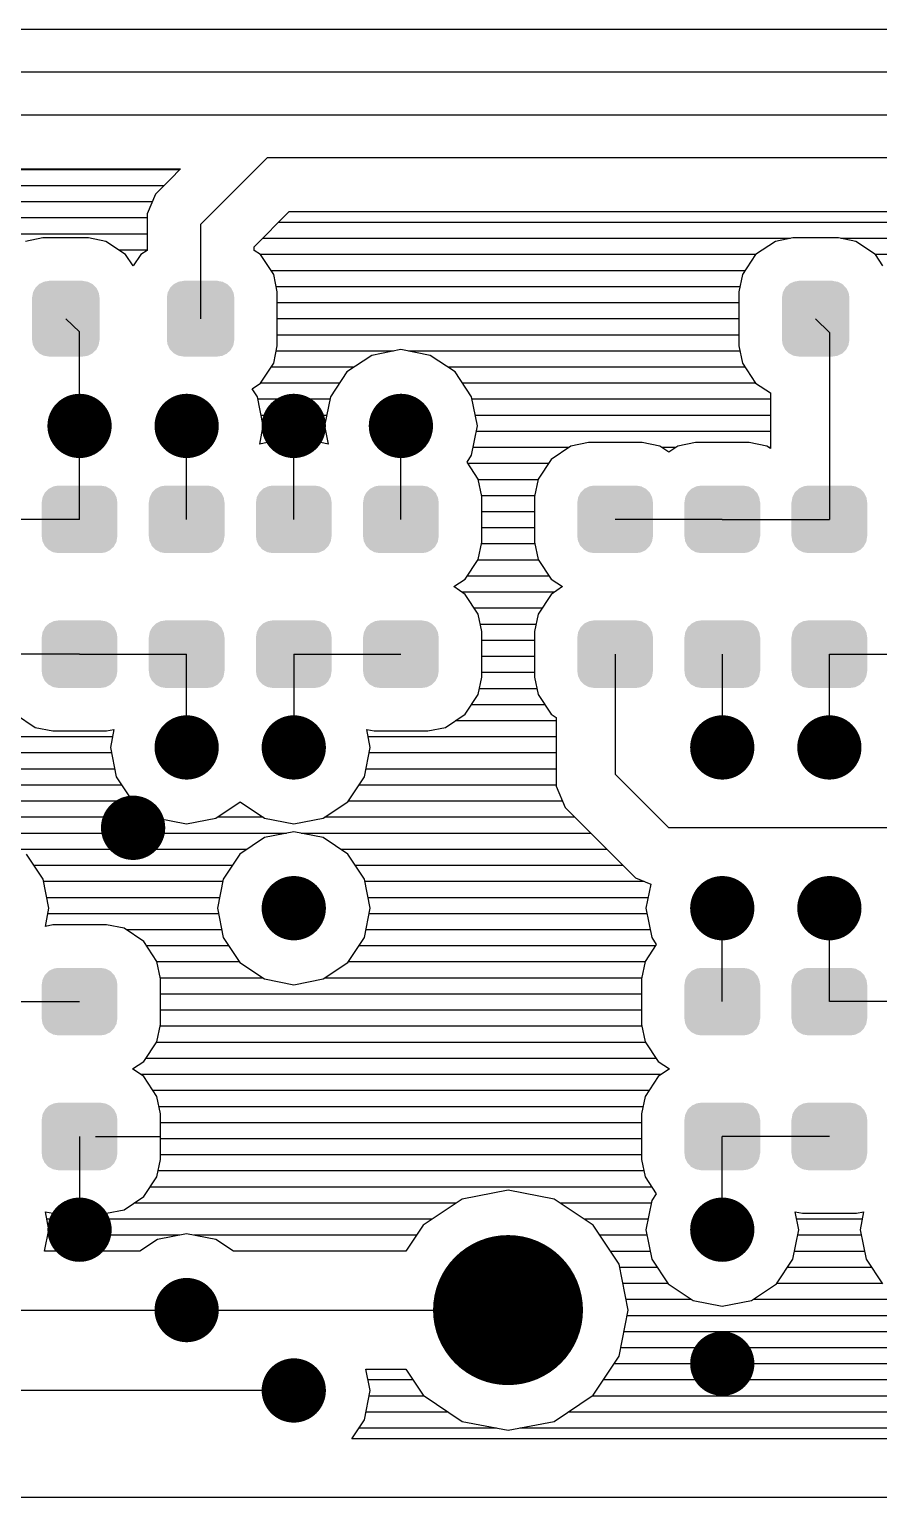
# Model space of a CAD drawing. Extents: x 295 to 953, y 10 to 290.
# Drawn here: x 656.21 to 679.37, y 187.54 to 227.56 of the extents above; entities that cross this region are included whole.
import ezdxf

# ---------------------------------------------------------------- set-up
doc = ezdxf.new("R2010")
doc.units = 0
doc.header["$LTSCALE"] = 5
doc.header["$MEASUREMENT"] = 0
doc.layers.get('0').update_dxf_attribs({"linetype": 'CONTINUOUS', "lineweight": 25})
doc.layers.add('DV-PEI-A6_BOT', color=7, linetype='CONTINUOUS')

msp = doc.modelspace()

# ---------------------------------------------------------------- linework, layer by layer
for points, const_width in [([(658.021, 216.747, -1), (657.145, 216.747, -1)], 0.876), ([(660.942, 216.747, -1), (660.066, 216.747, -1)], 0.876), ([(663.863, 216.747, -1), (662.987, 216.747, -1)], 0.876), ([(666.784, 216.747, -1), (665.908, 216.747, -1)], 0.876), ([(660.942, 207.984, -1), (660.066, 207.984, -1)], 0.876), ([(663.863, 207.984, -1), (662.987, 207.984, -1)], 0.876), ([(675.547, 207.984, -1), (674.671, 207.984, -1)], 0.876), ([(678.468, 207.984, -1), (677.592, 207.984, -1)], 0.876), ([(659.482, 205.794, -1), (658.605, 205.794, -1)], 0.876), ([(663.863, 203.603, -1), (662.987, 203.603, -1)], 0.876), ([(675.547, 203.603, -1), (674.671, 203.603, -1)], 0.876), ([(678.468, 203.603, -1), (677.592, 203.603, -1)], 0.876), ([(658.021, 194.84, -1), (657.145, 194.84, -1)], 0.876), ([(675.547, 194.84, -1), (674.671, 194.84, -1)], 0.876), ([(670.289, 192.649, -1), (668.245, 192.649, -1)], 2.045), ([(660.942, 192.649, -1), (660.066, 192.649, -1)], 0.876), ([(675.547, 191.189, -1), (674.671, 191.189, -1)], 0.876), ([(663.863, 190.458, -1), (662.987, 190.458, -1)], 0.876)]:
    msp.add_lwpolyline(points, format="xyb", close=True, dxfattribs=dict(const_width=const_width))
for points in [[(658.102, 220.388), (658.046, 220.504), (656.313, 220.388), (656.375, 220.504)], [(658.046, 220.504), (658.033, 220.517), (656.375, 220.504), (656.382, 220.517)], [(658.033, 220.517), (657.944, 220.608), (656.382, 220.517), (656.477, 220.608)], [(657.944, 220.608), (657.926, 220.618), (656.477, 220.608), (656.487, 220.618)], [(657.926, 220.618), (657.815, 220.675), (656.487, 220.618), (656.609, 220.675)], [(657.815, 220.675), (657.785, 220.68), (656.609, 220.675), (656.619, 220.68)], [(657.785, 220.68), (657.671, 220.699), (656.619, 220.68), (656.748, 220.699)], [(657.671, 220.699), (657.671, 220.703), (656.748, 220.699), (656.748, 220.703)], [(661.777, 220.388), (661.721, 220.504), (659.988, 220.388), (660.049, 220.504)], [(661.721, 220.504), (661.708, 220.517), (660.049, 220.504), (660.056, 220.517)], [(661.708, 220.517), (661.619, 220.608), (660.056, 220.517), (660.152, 220.608)], [(661.619, 220.608), (661.601, 220.618), (660.152, 220.608), (660.162, 220.618)], [(661.601, 220.618), (661.489, 220.675), (660.162, 220.618), (660.283, 220.675)], [(661.489, 220.675), (661.459, 220.68), (660.283, 220.675), (660.294, 220.68)], [(661.459, 220.68), (661.345, 220.699), (660.294, 220.68), (660.422, 220.699)], [(661.345, 220.699), (661.345, 220.703), (660.422, 220.699), (660.422, 220.703)], [(678.549, 220.388), (678.493, 220.504), (676.76, 220.388), (676.822, 220.504)], [(678.493, 220.504), (678.48, 220.517), (676.822, 220.504), (676.829, 220.517)], [(678.48, 220.517), (678.391, 220.608), (676.829, 220.517), (676.924, 220.608)], [(678.391, 220.608), (678.373, 220.618), (676.924, 220.608), (676.934, 220.618)], [(678.373, 220.618), (678.262, 220.675), (676.934, 220.618), (677.056, 220.675)], [(678.262, 220.675), (678.232, 220.68), (677.056, 220.675), (677.066, 220.68)], [(678.232, 220.68), (678.118, 220.699), (677.066, 220.68), (677.195, 220.699)], [(678.118, 220.699), (678.118, 220.703), (677.195, 220.699), (677.195, 220.703)], [(658.129, 220.244), (658.11, 220.372), (656.289, 220.244), (656.311, 220.372)], [(658.129, 220.241), (658.129, 220.244), (656.289, 220.241), (656.289, 220.244)], [(658.129, 219.096), (658.129, 220.241), (656.289, 219.096), (656.289, 220.241)], [(658.11, 220.372), (658.102, 220.388), (656.311, 220.372), (656.313, 220.388)], [(661.804, 220.244), (661.784, 220.372), (659.964, 220.244), (659.985, 220.372)], [(661.804, 220.241), (661.804, 220.244), (659.964, 220.241), (659.964, 220.244)], [(661.804, 219.096), (661.804, 220.241), (659.964, 219.096), (659.964, 220.241)], [(661.784, 220.372), (661.777, 220.388), (659.985, 220.372), (659.988, 220.388)], [(678.576, 220.244), (678.557, 220.372), (676.736, 220.244), (676.758, 220.372)], [(678.576, 220.241), (678.576, 220.244), (676.736, 220.241), (676.736, 220.244)], [(678.576, 219.096), (678.576, 220.241), (676.736, 219.096), (676.736, 220.241)], [(678.557, 220.372), (678.549, 220.388), (676.758, 220.372), (676.76, 220.388)], [(658.129, 219.093), (658.129, 219.096), (656.289, 219.093), (656.289, 219.096)], [(658.107, 218.965), (658.129, 219.093), (656.308, 218.965), (656.289, 219.093)], [(658.105, 218.949), (658.107, 218.965), (656.316, 218.949), (656.308, 218.965)], [(658.043, 218.833), (658.105, 218.949), (656.372, 218.833), (656.316, 218.949)], [(661.804, 219.093), (661.804, 219.096), (659.964, 219.093), (659.964, 219.096)], [(661.782, 218.965), (661.804, 219.093), (659.983, 218.965), (659.964, 219.093)], [(661.779, 218.949), (661.782, 218.965), (659.991, 218.949), (659.983, 218.965)], [(661.718, 218.833), (661.779, 218.949), (660.047, 218.833), (659.991, 218.949)], [(678.576, 219.093), (678.576, 219.096), (676.736, 219.093), (676.736, 219.096)], [(678.554, 218.965), (678.576, 219.093), (676.755, 218.965), (676.736, 219.093)], [(678.552, 218.949), (678.554, 218.965), (676.763, 218.949), (676.755, 218.965)], [(678.49, 218.833), (678.552, 218.949), (676.819, 218.833), (676.763, 218.949)], [(658.036, 218.82), (658.043, 218.833), (656.385, 218.82), (656.372, 218.833)], [(657.941, 218.729), (658.036, 218.82), (656.474, 218.729), (656.385, 218.82)], [(657.931, 218.719), (657.941, 218.729), (656.492, 218.719), (656.474, 218.729)], [(657.809, 218.662), (657.931, 218.719), (656.603, 218.662), (656.492, 218.719)], [(657.799, 218.657), (657.809, 218.662), (656.633, 218.657), (656.603, 218.662)], [(657.671, 218.638), (657.799, 218.657), (656.748, 218.638), (656.633, 218.657)], [(657.671, 218.634), (657.671, 218.638), (656.748, 218.634), (656.748, 218.638)], [(661.711, 218.82), (661.718, 218.833), (660.06, 218.82), (660.047, 218.833)], [(661.615, 218.729), (661.711, 218.82), (660.149, 218.729), (660.06, 218.82)], [(661.606, 218.719), (661.615, 218.729), (660.167, 218.719), (660.149, 218.729)], [(661.484, 218.662), (661.606, 218.719), (660.278, 218.662), (660.167, 218.719)], [(661.474, 218.657), (661.484, 218.662), (660.308, 218.657), (660.278, 218.662)], [(661.345, 218.638), (661.474, 218.657), (660.422, 218.638), (660.308, 218.657)], [(661.345, 218.634), (661.345, 218.638), (660.422, 218.634), (660.422, 218.638)], [(678.483, 218.82), (678.49, 218.833), (676.832, 218.82), (676.819, 218.833)], [(678.388, 218.729), (678.483, 218.82), (676.921, 218.729), (676.832, 218.82)], [(678.378, 218.719), (678.388, 218.729), (676.939, 218.719), (676.921, 218.729)], [(678.256, 218.662), (678.378, 218.719), (677.05, 218.662), (676.939, 218.719)], [(678.246, 218.657), (678.256, 218.662), (677.08, 218.657), (677.05, 218.662)], [(678.118, 218.638), (678.246, 218.657), (677.195, 218.638), (677.08, 218.657)], [(678.118, 218.634), (678.118, 218.638), (677.195, 218.634), (677.195, 218.638)], [(658.588, 214.806), (658.532, 214.923), (656.575, 214.806), (656.636, 214.923)], [(658.532, 214.923), (658.52, 214.935), (656.636, 214.923), (656.642, 214.935)], [(658.52, 214.935), (658.431, 215.028), (656.642, 214.935), (656.738, 215.028)], [(658.431, 215.028), (658.414, 215.037), (656.738, 215.028), (656.747, 215.037)], [(658.414, 215.037), (658.302, 215.096), (656.747, 215.037), (656.869, 215.096)], [(658.302, 215.096), (658.274, 215.101), (656.869, 215.096), (656.878, 215.101)], [(658.274, 215.101), (658.158, 215.121), (656.878, 215.101), (657.007, 215.121)], [(661.509, 214.806), (661.453, 214.923), (659.496, 214.806), (659.557, 214.923)], [(661.453, 214.923), (661.441, 214.935), (659.557, 214.923), (659.563, 214.935)], [(661.441, 214.935), (661.352, 215.028), (659.563, 214.935), (659.659, 215.028)], [(661.352, 215.028), (661.335, 215.037), (659.659, 215.028), (659.668, 215.037)], [(661.335, 215.037), (661.223, 215.096), (659.668, 215.037), (659.79, 215.096)], [(661.223, 215.096), (661.195, 215.101), (659.79, 215.096), (659.799, 215.101)], [(661.195, 215.101), (661.079, 215.121), (659.799, 215.101), (659.928, 215.121)], [(664.43, 214.806), (664.374, 214.923), (662.417, 214.806), (662.478, 214.923)], [(664.374, 214.923), (664.362, 214.935), (662.478, 214.923), (662.484, 214.935)], [(664.362, 214.935), (664.273, 215.028), (662.484, 214.935), (662.58, 215.028)], [(664.273, 215.028), (664.256, 215.037), (662.58, 215.028), (662.589, 215.037)], [(664.256, 215.037), (664.144, 215.096), (662.589, 215.037), (662.711, 215.096)], [(664.144, 215.096), (664.116, 215.101), (662.711, 215.096), (662.72, 215.101)], [(664.116, 215.101), (664, 215.121), (662.72, 215.101), (662.849, 215.121)], [(667.351, 214.806), (667.295, 214.923), (665.338, 214.806), (665.399, 214.923)], [(667.295, 214.923), (667.283, 214.935), (665.399, 214.923), (665.405, 214.935)], [(667.283, 214.935), (667.194, 215.028), (665.405, 214.935), (665.501, 215.028)], [(667.194, 215.028), (667.177, 215.037), (665.501, 215.028), (665.51, 215.037)], [(667.177, 215.037), (667.065, 215.096), (665.51, 215.037), (665.632, 215.096)], [(667.065, 215.096), (667.037, 215.101), (665.632, 215.096), (665.641, 215.101)], [(667.037, 215.101), (666.921, 215.121), (665.641, 215.101), (665.77, 215.121)], [(673.193, 214.806), (673.137, 214.923), (671.18, 214.806), (671.241, 214.923)], [(673.137, 214.923), (673.125, 214.935), (671.241, 214.923), (671.247, 214.935)], [(673.125, 214.935), (673.036, 215.028), (671.247, 214.935), (671.343, 215.028)], [(673.036, 215.028), (673.019, 215.037), (671.343, 215.028), (671.352, 215.037)], [(673.019, 215.037), (672.907, 215.096), (671.352, 215.037), (671.474, 215.096)], [(672.907, 215.096), (672.879, 215.101), (671.474, 215.096), (671.483, 215.101)], [(672.879, 215.101), (672.763, 215.121), (671.483, 215.101), (671.612, 215.121)], [(676.114, 214.806), (676.058, 214.923), (674.101, 214.806), (674.162, 214.923)], [(676.058, 214.923), (676.046, 214.935), (674.162, 214.923), (674.168, 214.935)], [(676.046, 214.935), (675.957, 215.028), (674.168, 214.935), (674.264, 215.028)], [(675.957, 215.028), (675.94, 215.037), (674.264, 215.028), (674.273, 215.037)], [(675.94, 215.037), (675.828, 215.096), (674.273, 215.037), (674.395, 215.096)], [(675.828, 215.096), (675.8, 215.101), (674.395, 215.096), (674.404, 215.101)], [(675.8, 215.101), (675.684, 215.121), (674.404, 215.101), (674.533, 215.121)], [(679.035, 214.806), (678.979, 214.923), (677.022, 214.806), (677.083, 214.923)], [(678.979, 214.923), (678.967, 214.935), (677.083, 214.923), (677.089, 214.935)], [(678.967, 214.935), (678.878, 215.028), (677.089, 214.935), (677.185, 215.028)], [(678.878, 215.028), (678.861, 215.037), (677.185, 215.028), (677.194, 215.037)], [(678.861, 215.037), (678.749, 215.096), (677.194, 215.037), (677.316, 215.096)], [(678.749, 215.096), (678.721, 215.101), (677.316, 215.096), (677.325, 215.101)], [(678.721, 215.101), (678.605, 215.121), (677.325, 215.101), (677.454, 215.121)], [(658.617, 213.739), (658.617, 214.662), (656.549, 213.739), (656.549, 214.662)], [(658.614, 214.662), (658.595, 214.791), (656.552, 214.662), (656.573, 214.791)], [(658.595, 214.791), (658.588, 214.806), (656.573, 214.791), (656.575, 214.806)], [(661.538, 213.739), (661.538, 214.662), (659.47, 213.739), (659.47, 214.662)], [(661.535, 214.662), (661.516, 214.791), (659.473, 214.662), (659.494, 214.791)], [(661.516, 214.791), (661.509, 214.806), (659.494, 214.791), (659.496, 214.806)], [(664.459, 213.739), (664.459, 214.662), (662.391, 213.739), (662.391, 214.662)], [(664.456, 214.662), (664.437, 214.791), (662.394, 214.662), (662.415, 214.791)], [(664.437, 214.791), (664.43, 214.806), (662.415, 214.791), (662.417, 214.806)], [(667.38, 213.739), (667.38, 214.662), (665.312, 213.739), (665.312, 214.662)], [(667.377, 214.662), (667.358, 214.791), (665.315, 214.662), (665.336, 214.791)], [(667.358, 214.791), (667.351, 214.806), (665.336, 214.791), (665.338, 214.806)], [(673.222, 213.739), (673.222, 214.662), (671.154, 213.739), (671.154, 214.662)], [(673.219, 214.662), (673.2, 214.791), (671.157, 214.662), (671.178, 214.791)], [(673.2, 214.791), (673.193, 214.806), (671.178, 214.791), (671.18, 214.806)], [(676.143, 213.739), (676.143, 214.662), (674.075, 213.739), (674.075, 214.662)], [(676.14, 214.662), (676.121, 214.791), (674.078, 214.662), (674.099, 214.791)], [(676.121, 214.791), (676.114, 214.806), (674.099, 214.791), (674.101, 214.806)], [(679.064, 213.739), (679.064, 214.662), (676.996, 213.739), (676.996, 214.662)], [(679.061, 214.662), (679.042, 214.791), (676.999, 214.662), (677.02, 214.791)], [(679.042, 214.791), (679.035, 214.806), (677.02, 214.791), (677.022, 214.806)], [(658.593, 213.609), (658.614, 213.739), (656.57, 213.609), (656.552, 213.739)], [(661.514, 213.609), (661.535, 213.739), (659.491, 213.609), (659.473, 213.739)], [(664.435, 213.609), (664.456, 213.739), (662.412, 213.609), (662.394, 213.739)], [(667.356, 213.609), (667.377, 213.739), (665.333, 213.609), (665.315, 213.739)], [(673.198, 213.609), (673.219, 213.739), (671.175, 213.609), (671.157, 213.739)], [(676.119, 213.609), (676.14, 213.739), (674.096, 213.609), (674.078, 213.739)], [(679.04, 213.609), (679.061, 213.739), (677.017, 213.609), (676.999, 213.739)], [(658.591, 213.595), (658.593, 213.609), (656.577, 213.595), (656.57, 213.609)], [(658.53, 213.478), (658.591, 213.595), (656.633, 213.478), (656.577, 213.595)], [(658.524, 213.465), (658.53, 213.478), (656.645, 213.465), (656.633, 213.478)], [(658.428, 213.373), (658.524, 213.465), (656.735, 213.373), (656.645, 213.465)], [(658.419, 213.364), (658.428, 213.373), (656.752, 213.364), (656.735, 213.373)], [(658.297, 213.304), (658.419, 213.364), (656.864, 213.304), (656.752, 213.364)], [(658.288, 213.3), (658.297, 213.304), (656.891, 213.3), (656.864, 213.304)], [(658.158, 213.28), (658.288, 213.3), (657.007, 213.28), (656.891, 213.3)], [(661.512, 213.595), (661.514, 213.609), (659.498, 213.595), (659.491, 213.609)], [(661.451, 213.478), (661.512, 213.595), (659.554, 213.478), (659.498, 213.595)], [(661.445, 213.465), (661.451, 213.478), (659.566, 213.465), (659.554, 213.478)], [(661.349, 213.373), (661.445, 213.465), (659.656, 213.373), (659.566, 213.465)], [(661.34, 213.364), (661.349, 213.373), (659.673, 213.364), (659.656, 213.373)], [(661.218, 213.304), (661.34, 213.364), (659.785, 213.304), (659.673, 213.364)], [(661.209, 213.3), (661.218, 213.304), (659.812, 213.3), (659.785, 213.304)], [(661.079, 213.28), (661.209, 213.3), (659.928, 213.28), (659.812, 213.3)], [(664.433, 213.595), (664.435, 213.609), (662.419, 213.595), (662.412, 213.609)], [(664.372, 213.478), (664.433, 213.595), (662.475, 213.478), (662.419, 213.595)], [(664.366, 213.465), (664.372, 213.478), (662.487, 213.465), (662.475, 213.478)], [(664.27, 213.373), (664.366, 213.465), (662.577, 213.373), (662.487, 213.465)], [(664.261, 213.364), (664.27, 213.373), (662.594, 213.364), (662.577, 213.373)], [(664.139, 213.304), (664.261, 213.364), (662.706, 213.304), (662.594, 213.364)], [(664.13, 213.3), (664.139, 213.304), (662.733, 213.3), (662.706, 213.304)], [(664, 213.28), (664.13, 213.3), (662.849, 213.28), (662.733, 213.3)], [(667.354, 213.595), (667.356, 213.609), (665.34, 213.595), (665.333, 213.609)], [(667.293, 213.478), (667.354, 213.595), (665.396, 213.478), (665.34, 213.595)], [(667.287, 213.465), (667.293, 213.478), (665.408, 213.465), (665.396, 213.478)], [(667.191, 213.373), (667.287, 213.465), (665.498, 213.373), (665.408, 213.465)], [(667.182, 213.364), (667.191, 213.373), (665.515, 213.364), (665.498, 213.373)], [(667.06, 213.304), (667.182, 213.364), (665.627, 213.304), (665.515, 213.364)], [(667.051, 213.3), (667.06, 213.304), (665.654, 213.3), (665.627, 213.304)], [(666.921, 213.28), (667.051, 213.3), (665.77, 213.28), (665.654, 213.3)], [(673.196, 213.595), (673.198, 213.609), (671.182, 213.595), (671.175, 213.609)], [(673.135, 213.478), (673.196, 213.595), (671.238, 213.478), (671.182, 213.595)], [(673.129, 213.465), (673.135, 213.478), (671.25, 213.465), (671.238, 213.478)], [(673.033, 213.373), (673.129, 213.465), (671.34, 213.373), (671.25, 213.465)], [(673.024, 213.364), (673.033, 213.373), (671.357, 213.364), (671.34, 213.373)], [(672.902, 213.304), (673.024, 213.364), (671.469, 213.304), (671.357, 213.364)], [(672.893, 213.3), (672.902, 213.304), (671.496, 213.3), (671.469, 213.304)], [(672.763, 213.28), (672.893, 213.3), (671.612, 213.28), (671.496, 213.3)], [(676.117, 213.595), (676.119, 213.609), (674.103, 213.595), (674.096, 213.609)], [(676.056, 213.478), (676.117, 213.595), (674.159, 213.478), (674.103, 213.595)], [(676.05, 213.465), (676.056, 213.478), (674.171, 213.465), (674.159, 213.478)], [(675.954, 213.373), (676.05, 213.465), (674.261, 213.373), (674.171, 213.465)], [(675.945, 213.364), (675.954, 213.373), (674.278, 213.364), (674.261, 213.373)], [(675.823, 213.304), (675.945, 213.364), (674.39, 213.304), (674.278, 213.364)], [(675.814, 213.3), (675.823, 213.304), (674.417, 213.3), (674.39, 213.304)], [(675.684, 213.28), (675.814, 213.3), (674.533, 213.28), (674.417, 213.3)], [(679.038, 213.595), (679.04, 213.609), (677.024, 213.595), (677.017, 213.609)], [(678.977, 213.478), (679.038, 213.595), (677.08, 213.478), (677.024, 213.595)], [(678.971, 213.465), (678.977, 213.478), (677.092, 213.465), (677.08, 213.478)], [(678.875, 213.373), (678.971, 213.465), (677.182, 213.373), (677.092, 213.465)], [(678.866, 213.364), (678.875, 213.373), (677.199, 213.364), (677.182, 213.373)], [(678.744, 213.304), (678.866, 213.364), (677.311, 213.304), (677.199, 213.364)], [(678.735, 213.3), (678.744, 213.304), (677.338, 213.3), (677.311, 213.304)], [(678.605, 213.28), (678.735, 213.3), (677.454, 213.28), (677.338, 213.3)], [(658.52, 211.261), (658.431, 211.354), (656.642, 211.261), (656.738, 211.354)], [(658.431, 211.354), (658.414, 211.363), (656.738, 211.354), (656.747, 211.363)], [(658.414, 211.363), (658.302, 211.422), (656.747, 211.363), (656.869, 211.422)], [(658.302, 211.422), (658.274, 211.426), (656.869, 211.422), (656.878, 211.426)], [(658.274, 211.426), (658.158, 211.446), (656.878, 211.426), (657.007, 211.446)], [(661.441, 211.261), (661.352, 211.354), (659.563, 211.261), (659.659, 211.354)], [(661.352, 211.354), (661.335, 211.363), (659.659, 211.354), (659.668, 211.363)], [(661.335, 211.363), (661.223, 211.422), (659.668, 211.363), (659.79, 211.422)], [(661.223, 211.422), (661.195, 211.426), (659.79, 211.422), (659.799, 211.426)], [(661.195, 211.426), (661.079, 211.446), (659.799, 211.426), (659.928, 211.446)], [(664.362, 211.261), (664.273, 211.354), (662.484, 211.261), (662.58, 211.354)], [(664.273, 211.354), (664.256, 211.363), (662.58, 211.354), (662.589, 211.363)], [(664.256, 211.363), (664.144, 211.422), (662.589, 211.363), (662.711, 211.422)], [(664.144, 211.422), (664.116, 211.426), (662.711, 211.422), (662.72, 211.426)], [(664.116, 211.426), (664, 211.446), (662.72, 211.426), (662.849, 211.446)], [(667.283, 211.261), (667.194, 211.354), (665.405, 211.261), (665.501, 211.354)], [(667.194, 211.354), (667.177, 211.363), (665.501, 211.354), (665.51, 211.363)], [(667.177, 211.363), (667.065, 211.422), (665.51, 211.363), (665.632, 211.422)], [(667.065, 211.422), (667.037, 211.426), (665.632, 211.422), (665.641, 211.426)], [(667.037, 211.426), (666.921, 211.446), (665.641, 211.426), (665.77, 211.446)], [(673.125, 211.261), (673.036, 211.354), (671.247, 211.261), (671.343, 211.354)], [(673.036, 211.354), (673.019, 211.363), (671.343, 211.354), (671.352, 211.363)], [(673.019, 211.363), (672.907, 211.422), (671.352, 211.363), (671.474, 211.422)], [(672.907, 211.422), (672.879, 211.426), (671.474, 211.422), (671.483, 211.426)], [(672.879, 211.426), (672.763, 211.446), (671.483, 211.426), (671.612, 211.446)], [(676.046, 211.261), (675.957, 211.354), (674.168, 211.261), (674.264, 211.354)], [(675.957, 211.354), (675.94, 211.363), (674.264, 211.354), (674.273, 211.363)], [(675.94, 211.363), (675.828, 211.422), (674.273, 211.363), (674.395, 211.422)], [(675.828, 211.422), (675.8, 211.426), (674.395, 211.422), (674.404, 211.426)], [(675.8, 211.426), (675.684, 211.446), (674.404, 211.426), (674.533, 211.446)], [(678.967, 211.261), (678.878, 211.354), (677.089, 211.261), (677.185, 211.354)], [(678.878, 211.354), (678.861, 211.363), (677.185, 211.354), (677.194, 211.363)], [(678.861, 211.363), (678.749, 211.422), (677.194, 211.363), (677.316, 211.422)], [(678.749, 211.422), (678.721, 211.426), (677.316, 211.422), (677.325, 211.426)], [(678.721, 211.426), (678.605, 211.446), (677.325, 211.426), (677.454, 211.446)], [(658.617, 210.064), (658.617, 210.987), (656.549, 210.064), (656.549, 210.987)], [(658.614, 210.987), (658.595, 211.117), (656.552, 210.987), (656.573, 211.117)], [(658.595, 211.117), (658.588, 211.131), (656.573, 211.117), (656.575, 211.131)], [(658.588, 211.131), (658.532, 211.248), (656.575, 211.131), (656.636, 211.248)], [(658.532, 211.248), (658.52, 211.261), (656.636, 211.248), (656.642, 211.261)], [(661.538, 210.064), (661.538, 210.987), (659.47, 210.064), (659.47, 210.987)], [(661.535, 210.987), (661.516, 211.117), (659.473, 210.987), (659.494, 211.117)], [(661.516, 211.117), (661.509, 211.131), (659.494, 211.117), (659.496, 211.131)], [(661.509, 211.131), (661.453, 211.248), (659.496, 211.131), (659.557, 211.248)], [(661.453, 211.248), (661.441, 211.261), (659.557, 211.248), (659.563, 211.261)], [(664.459, 210.064), (664.459, 210.987), (662.391, 210.064), (662.391, 210.987)], [(664.456, 210.987), (664.437, 211.117), (662.394, 210.987), (662.415, 211.117)], [(664.437, 211.117), (664.43, 211.131), (662.415, 211.117), (662.417, 211.131)], [(664.43, 211.131), (664.374, 211.248), (662.417, 211.131), (662.478, 211.248)], [(664.374, 211.248), (664.362, 211.261), (662.478, 211.248), (662.484, 211.261)], [(667.38, 210.064), (667.38, 210.987), (665.312, 210.064), (665.312, 210.987)], [(667.377, 210.987), (667.358, 211.117), (665.315, 210.987), (665.336, 211.117)], [(667.358, 211.117), (667.351, 211.131), (665.336, 211.117), (665.338, 211.131)], [(667.351, 211.131), (667.295, 211.248), (665.338, 211.131), (665.399, 211.248)], [(667.295, 211.248), (667.283, 211.261), (665.399, 211.248), (665.405, 211.261)], [(673.222, 210.064), (673.222, 210.987), (671.154, 210.064), (671.154, 210.987)], [(673.219, 210.987), (673.2, 211.117), (671.157, 210.987), (671.178, 211.117)], [(673.2, 211.117), (673.193, 211.131), (671.178, 211.117), (671.18, 211.131)], [(673.193, 211.131), (673.137, 211.248), (671.18, 211.131), (671.241, 211.248)], [(673.137, 211.248), (673.125, 211.261), (671.241, 211.248), (671.247, 211.261)], [(676.143, 210.064), (676.143, 210.987), (674.075, 210.064), (674.075, 210.987)], [(676.14, 210.987), (676.121, 211.117), (674.078, 210.987), (674.099, 211.117)], [(676.121, 211.117), (676.114, 211.131), (674.099, 211.117), (674.101, 211.131)], [(676.114, 211.131), (676.058, 211.248), (674.101, 211.131), (674.162, 211.248)], [(676.058, 211.248), (676.046, 211.261), (674.162, 211.248), (674.168, 211.261)], [(679.064, 210.064), (679.064, 210.987), (676.996, 210.064), (676.996, 210.987)], [(679.061, 210.987), (679.042, 211.117), (676.999, 210.987), (677.02, 211.117)], [(679.042, 211.117), (679.035, 211.131), (677.02, 211.117), (677.022, 211.131)], [(679.035, 211.131), (678.979, 211.248), (677.022, 211.131), (677.083, 211.248)], [(678.979, 211.248), (678.967, 211.261), (677.083, 211.248), (677.089, 211.261)], [(658.593, 209.935), (658.614, 210.064), (656.57, 209.935), (656.552, 210.064)], [(658.591, 209.92), (658.593, 209.935), (656.577, 209.92), (656.57, 209.935)], [(658.53, 209.803), (658.591, 209.92), (656.633, 209.803), (656.577, 209.92)], [(658.524, 209.791), (658.53, 209.803), (656.645, 209.791), (656.633, 209.803)], [(658.428, 209.698), (658.524, 209.791), (656.735, 209.698), (656.645, 209.791)], [(658.419, 209.689), (658.428, 209.698), (656.752, 209.689), (656.735, 209.698)], [(661.514, 209.935), (661.535, 210.064), (659.491, 209.935), (659.473, 210.064)], [(661.512, 209.92), (661.514, 209.935), (659.498, 209.92), (659.491, 209.935)], [(661.451, 209.803), (661.512, 209.92), (659.554, 209.803), (659.498, 209.92)], [(661.445, 209.791), (661.451, 209.803), (659.566, 209.791), (659.554, 209.803)], [(661.349, 209.698), (661.445, 209.791), (659.656, 209.698), (659.566, 209.791)], [(661.34, 209.689), (661.349, 209.698), (659.673, 209.689), (659.656, 209.698)], [(664.435, 209.935), (664.456, 210.064), (662.412, 209.935), (662.394, 210.064)], [(664.433, 209.92), (664.435, 209.935), (662.419, 209.92), (662.412, 209.935)], [(664.372, 209.803), (664.433, 209.92), (662.475, 209.803), (662.419, 209.92)], [(664.366, 209.791), (664.372, 209.803), (662.487, 209.791), (662.475, 209.803)], [(664.27, 209.698), (664.366, 209.791), (662.577, 209.698), (662.487, 209.791)], [(664.261, 209.689), (664.27, 209.698), (662.594, 209.689), (662.577, 209.698)], [(667.356, 209.935), (667.377, 210.064), (665.333, 209.935), (665.315, 210.064)], [(667.354, 209.92), (667.356, 209.935), (665.34, 209.92), (665.333, 209.935)], [(667.293, 209.803), (667.354, 209.92), (665.396, 209.803), (665.34, 209.92)], [(667.287, 209.791), (667.293, 209.803), (665.408, 209.791), (665.396, 209.803)], [(667.191, 209.698), (667.287, 209.791), (665.498, 209.698), (665.408, 209.791)], [(667.182, 209.689), (667.191, 209.698), (665.515, 209.689), (665.498, 209.698)], [(673.198, 209.935), (673.219, 210.064), (671.175, 209.935), (671.157, 210.064)], [(673.196, 209.92), (673.198, 209.935), (671.182, 209.92), (671.175, 209.935)], [(673.135, 209.803), (673.196, 209.92), (671.238, 209.803), (671.182, 209.92)], [(673.129, 209.791), (673.135, 209.803), (671.25, 209.791), (671.238, 209.803)], [(673.033, 209.698), (673.129, 209.791), (671.34, 209.698), (671.25, 209.791)], [(673.024, 209.689), (673.033, 209.698), (671.357, 209.689), (671.34, 209.698)], [(676.119, 209.935), (676.14, 210.064), (674.096, 209.935), (674.078, 210.064)], [(676.117, 209.92), (676.119, 209.935), (674.103, 209.92), (674.096, 209.935)], [(676.056, 209.803), (676.117, 209.92), (674.159, 209.803), (674.103, 209.92)], [(676.05, 209.791), (676.056, 209.803), (674.171, 209.791), (674.159, 209.803)], [(675.954, 209.698), (676.05, 209.791), (674.261, 209.698), (674.171, 209.791)], [(675.945, 209.689), (675.954, 209.698), (674.278, 209.689), (674.261, 209.698)], [(679.04, 209.935), (679.061, 210.064), (677.017, 209.935), (676.999, 210.064)], [(679.038, 209.92), (679.04, 209.935), (677.024, 209.92), (677.017, 209.935)], [(678.977, 209.803), (679.038, 209.92), (677.08, 209.803), (677.024, 209.92)], [(678.971, 209.791), (678.977, 209.803), (677.092, 209.791), (677.08, 209.803)], [(678.875, 209.698), (678.971, 209.791), (677.182, 209.698), (677.092, 209.791)], [(678.866, 209.689), (678.875, 209.698), (677.199, 209.689), (677.182, 209.698)], [(658.297, 209.63), (658.419, 209.689), (656.864, 209.63), (656.752, 209.689)], [(658.288, 209.625), (658.297, 209.63), (656.891, 209.625), (656.864, 209.63)], [(658.158, 209.606), (658.288, 209.625), (657.007, 209.606), (656.891, 209.625)], [(661.218, 209.63), (661.34, 209.689), (659.785, 209.63), (659.673, 209.689)], [(661.209, 209.625), (661.218, 209.63), (659.812, 209.625), (659.785, 209.63)], [(661.079, 209.606), (661.209, 209.625), (659.928, 209.606), (659.812, 209.625)], [(664.139, 209.63), (664.261, 209.689), (662.706, 209.63), (662.594, 209.689)], [(664.13, 209.625), (664.139, 209.63), (662.733, 209.625), (662.706, 209.63)], [(664, 209.606), (664.13, 209.625), (662.849, 209.606), (662.733, 209.625)], [(667.06, 209.63), (667.182, 209.689), (665.627, 209.63), (665.515, 209.689)], [(667.051, 209.625), (667.06, 209.63), (665.654, 209.625), (665.627, 209.63)], [(666.921, 209.606), (667.051, 209.625), (665.77, 209.606), (665.654, 209.625)], [(672.902, 209.63), (673.024, 209.689), (671.469, 209.63), (671.357, 209.689)], [(672.893, 209.625), (672.902, 209.63), (671.496, 209.625), (671.469, 209.63)], [(672.763, 209.606), (672.893, 209.625), (671.612, 209.606), (671.496, 209.625)], [(675.823, 209.63), (675.945, 209.689), (674.39, 209.63), (674.278, 209.689)], [(675.814, 209.625), (675.823, 209.63), (674.417, 209.625), (674.39, 209.63)], [(675.684, 209.606), (675.814, 209.625), (674.533, 209.606), (674.417, 209.625)], [(678.744, 209.63), (678.866, 209.689), (677.311, 209.63), (677.199, 209.689)], [(678.735, 209.625), (678.744, 209.63), (677.338, 209.625), (677.311, 209.63)], [(678.605, 209.606), (678.735, 209.625), (677.454, 209.606), (677.338, 209.625)], [(658.588, 201.661), (658.532, 201.778), (656.575, 201.661), (656.636, 201.778)], [(658.532, 201.778), (658.52, 201.791), (656.636, 201.778), (656.642, 201.791)], [(658.52, 201.791), (658.431, 201.884), (656.642, 201.791), (656.738, 201.884)], [(658.431, 201.884), (658.414, 201.893), (656.738, 201.884), (656.747, 201.893)], [(658.414, 201.893), (658.302, 201.952), (656.747, 201.893), (656.869, 201.952)], [(658.302, 201.952), (658.274, 201.957), (656.869, 201.952), (656.878, 201.957)], [(658.274, 201.957), (658.158, 201.976), (656.878, 201.957), (657.007, 201.976)], [(676.114, 201.661), (676.058, 201.778), (674.101, 201.661), (674.162, 201.778)], [(676.058, 201.778), (676.046, 201.791), (674.162, 201.778), (674.168, 201.791)], [(676.046, 201.791), (675.957, 201.884), (674.168, 201.791), (674.264, 201.884)], [(675.957, 201.884), (675.94, 201.893), (674.264, 201.884), (674.273, 201.893)], [(675.94, 201.893), (675.828, 201.952), (674.273, 201.893), (674.395, 201.952)], [(675.828, 201.952), (675.8, 201.957), (674.395, 201.952), (674.404, 201.957)], [(675.8, 201.957), (675.684, 201.976), (674.404, 201.957), (674.533, 201.976)], [(679.035, 201.661), (678.979, 201.778), (677.022, 201.661), (677.083, 201.778)], [(678.979, 201.778), (678.967, 201.791), (677.083, 201.778), (677.089, 201.791)], [(678.967, 201.791), (678.878, 201.884), (677.089, 201.791), (677.185, 201.884)], [(678.878, 201.884), (678.861, 201.893), (677.185, 201.884), (677.194, 201.893)], [(678.861, 201.893), (678.749, 201.952), (677.194, 201.893), (677.316, 201.952)], [(678.749, 201.952), (678.721, 201.957), (677.316, 201.952), (677.325, 201.957)], [(678.721, 201.957), (678.605, 201.976), (677.325, 201.957), (677.454, 201.976)], [(658.617, 200.594), (658.617, 201.517), (656.549, 200.594), (656.549, 201.517)], [(658.614, 201.517), (658.595, 201.647), (656.552, 201.517), (656.573, 201.647)], [(658.595, 201.647), (658.588, 201.661), (656.573, 201.647), (656.575, 201.661)], [(676.143, 200.594), (676.143, 201.517), (674.075, 200.594), (674.075, 201.517)], [(676.14, 201.517), (676.121, 201.647), (674.078, 201.517), (674.099, 201.647)], [(676.121, 201.647), (676.114, 201.661), (674.099, 201.647), (674.101, 201.661)], [(679.064, 200.594), (679.064, 201.517), (676.996, 200.594), (676.996, 201.517)], [(679.061, 201.517), (679.042, 201.647), (676.999, 201.517), (677.02, 201.647)], [(679.042, 201.647), (679.035, 201.661), (677.02, 201.647), (677.022, 201.661)], [(658.593, 200.465), (658.614, 200.594), (656.57, 200.465), (656.552, 200.594)], [(676.119, 200.465), (676.14, 200.594), (674.096, 200.465), (674.078, 200.594)], [(679.04, 200.465), (679.061, 200.594), (677.017, 200.465), (676.999, 200.594)], [(658.591, 200.45), (658.593, 200.465), (656.577, 200.45), (656.57, 200.465)], [(658.53, 200.333), (658.591, 200.45), (656.633, 200.333), (656.577, 200.45)], [(658.524, 200.321), (658.53, 200.333), (656.645, 200.321), (656.633, 200.333)], [(658.428, 200.228), (658.524, 200.321), (656.735, 200.228), (656.645, 200.321)], [(658.419, 200.219), (658.428, 200.228), (656.752, 200.219), (656.735, 200.228)], [(658.297, 200.16), (658.419, 200.219), (656.864, 200.16), (656.752, 200.219)], [(658.288, 200.155), (658.297, 200.16), (656.891, 200.155), (656.864, 200.16)], [(658.158, 200.136), (658.288, 200.155), (657.007, 200.136), (656.891, 200.155)], [(676.117, 200.45), (676.119, 200.465), (674.103, 200.45), (674.096, 200.465)], [(676.056, 200.333), (676.117, 200.45), (674.159, 200.333), (674.103, 200.45)], [(676.05, 200.321), (676.056, 200.333), (674.171, 200.321), (674.159, 200.333)], [(675.954, 200.228), (676.05, 200.321), (674.261, 200.228), (674.171, 200.321)], [(675.945, 200.219), (675.954, 200.228), (674.278, 200.219), (674.261, 200.228)], [(675.823, 200.16), (675.945, 200.219), (674.39, 200.16), (674.278, 200.219)], [(675.814, 200.155), (675.823, 200.16), (674.417, 200.155), (674.39, 200.16)], [(675.684, 200.136), (675.814, 200.155), (674.533, 200.136), (674.417, 200.155)], [(679.038, 200.45), (679.04, 200.465), (677.024, 200.45), (677.017, 200.465)], [(678.977, 200.333), (679.038, 200.45), (677.08, 200.333), (677.024, 200.45)], [(678.971, 200.321), (678.977, 200.333), (677.092, 200.321), (677.08, 200.333)], [(678.875, 200.228), (678.971, 200.321), (677.182, 200.228), (677.092, 200.321)], [(678.866, 200.219), (678.875, 200.228), (677.199, 200.219), (677.182, 200.228)], [(678.744, 200.16), (678.866, 200.219), (677.311, 200.16), (677.199, 200.219)], [(678.735, 200.155), (678.744, 200.16), (677.338, 200.155), (677.311, 200.16)], [(678.605, 200.136), (678.735, 200.155), (677.454, 200.136), (677.338, 200.155)], [(658.588, 197.987), (658.532, 198.104), (656.575, 197.987), (656.636, 198.104)], [(658.532, 198.104), (658.52, 198.116), (656.636, 198.104), (656.642, 198.116)], [(658.52, 198.116), (658.431, 198.209), (656.642, 198.116), (656.738, 198.209)], [(658.431, 198.209), (658.414, 198.218), (656.738, 198.209), (656.747, 198.218)], [(658.414, 198.218), (658.302, 198.277), (656.747, 198.218), (656.869, 198.277)], [(658.302, 198.277), (658.274, 198.282), (656.869, 198.277), (656.878, 198.282)], [(658.274, 198.282), (658.158, 198.301), (656.878, 198.282), (657.007, 198.301)], [(676.114, 197.987), (676.058, 198.104), (674.101, 197.987), (674.162, 198.104)], [(676.058, 198.104), (676.046, 198.116), (674.162, 198.104), (674.168, 198.116)], [(676.046, 198.116), (675.957, 198.209), (674.168, 198.116), (674.264, 198.209)], [(675.957, 198.209), (675.94, 198.218), (674.264, 198.209), (674.273, 198.218)], [(675.94, 198.218), (675.828, 198.277), (674.273, 198.218), (674.395, 198.277)], [(675.828, 198.277), (675.8, 198.282), (674.395, 198.277), (674.404, 198.282)], [(675.8, 198.282), (675.684, 198.301), (674.404, 198.282), (674.533, 198.301)], [(679.035, 197.987), (678.979, 198.104), (677.022, 197.987), (677.083, 198.104)], [(678.979, 198.104), (678.967, 198.116), (677.083, 198.104), (677.089, 198.116)], [(678.967, 198.116), (678.878, 198.209), (677.089, 198.116), (677.185, 198.209)], [(678.878, 198.209), (678.861, 198.218), (677.185, 198.209), (677.194, 198.218)], [(678.861, 198.218), (678.749, 198.277), (677.194, 198.218), (677.316, 198.277)], [(678.749, 198.277), (678.721, 198.282), (677.316, 198.277), (677.325, 198.282)], [(678.721, 198.282), (678.605, 198.301), (677.325, 198.282), (677.454, 198.301)], [(658.617, 196.92), (658.617, 197.843), (656.549, 196.92), (656.549, 197.843)], [(658.614, 197.843), (658.595, 197.972), (656.552, 197.843), (656.573, 197.972)], [(658.595, 197.972), (658.588, 197.987), (656.573, 197.972), (656.575, 197.987)], [(676.143, 196.92), (676.143, 197.843), (674.075, 196.92), (674.075, 197.843)], [(676.14, 197.843), (676.121, 197.972), (674.078, 197.843), (674.099, 197.972)], [(676.121, 197.972), (676.114, 197.987), (674.099, 197.972), (674.101, 197.987)], [(679.064, 196.92), (679.064, 197.843), (676.996, 196.92), (676.996, 197.843)], [(679.061, 197.843), (679.042, 197.972), (676.999, 197.843), (677.02, 197.972)], [(679.042, 197.972), (679.035, 197.987), (677.02, 197.972), (677.022, 197.987)], [(658.593, 196.79), (658.614, 196.92), (656.57, 196.79), (656.552, 196.92)], [(676.119, 196.79), (676.14, 196.92), (674.096, 196.79), (674.078, 196.92)], [(679.04, 196.79), (679.061, 196.92), (677.017, 196.79), (676.999, 196.92)], [(658.591, 196.776), (658.593, 196.79), (656.577, 196.776), (656.57, 196.79)], [(658.53, 196.659), (658.591, 196.776), (656.633, 196.659), (656.577, 196.776)], [(658.524, 196.646), (658.53, 196.659), (656.645, 196.646), (656.633, 196.659)], [(658.428, 196.553), (658.524, 196.646), (656.735, 196.553), (656.645, 196.646)], [(658.419, 196.544), (658.428, 196.553), (656.752, 196.544), (656.735, 196.553)], [(658.297, 196.485), (658.419, 196.544), (656.864, 196.485), (656.752, 196.544)], [(676.117, 196.776), (676.119, 196.79), (674.103, 196.776), (674.096, 196.79)], [(676.056, 196.659), (676.117, 196.776), (674.159, 196.659), (674.103, 196.776)], [(676.05, 196.646), (676.056, 196.659), (674.171, 196.646), (674.159, 196.659)], [(675.954, 196.553), (676.05, 196.646), (674.261, 196.553), (674.171, 196.646)], [(675.945, 196.544), (675.954, 196.553), (674.278, 196.544), (674.261, 196.553)], [(675.823, 196.485), (675.945, 196.544), (674.39, 196.485), (674.278, 196.544)], [(679.038, 196.776), (679.04, 196.79), (677.024, 196.776), (677.017, 196.79)], [(678.977, 196.659), (679.038, 196.776), (677.08, 196.659), (677.024, 196.776)], [(678.971, 196.646), (678.977, 196.659), (677.092, 196.646), (677.08, 196.659)], [(678.875, 196.553), (678.971, 196.646), (677.182, 196.553), (677.092, 196.646)], [(678.866, 196.544), (678.875, 196.553), (677.199, 196.544), (677.182, 196.553)], [(678.744, 196.485), (678.866, 196.544), (677.311, 196.485), (677.199, 196.544)], [(658.288, 196.481), (658.297, 196.485), (656.891, 196.481), (656.864, 196.485)], [(658.158, 196.461), (658.288, 196.481), (657.007, 196.461), (656.891, 196.481)], [(675.814, 196.481), (675.823, 196.485), (674.417, 196.481), (674.39, 196.485)], [(675.684, 196.461), (675.814, 196.481), (674.533, 196.461), (674.417, 196.481)], [(678.735, 196.481), (678.744, 196.485), (677.338, 196.481), (677.311, 196.485)], [(678.605, 196.461), (678.735, 196.481), (677.454, 196.461), (677.338, 196.481)]]:
    msp.add_solid(points)
at = {"layer": 'DV-PEI-A6_BOT'}
for p, q in [((759.234, 227.555), (628.957, 227.555)), ((761.571, 226.387), (652.617, 226.387)), ((763.323, 225.218), (655.1, 225.218)), ((660.311, 223.729), (655.678, 223.729)), ((655.708, 223.758), (660.34, 223.758)), ((660.34, 223.758), (660.06, 223.472)), ((662.695, 224.05), (660.884, 222.233)), ((759.234, 224.05), (662.695, 224.05)), ((660.06, 223.472), (659.651, 223.063)), ((659.873, 223.291), (655.24, 223.291)), ((659.651, 223.063), (659.423, 222.525)), ((659.558, 222.852), (654.802, 222.852)), ((659.423, 222.525), (659.423, 221.532)), ((662.344, 221.631), (663.302, 222.589)), ((663.302, 222.589), (690.701, 222.589)), ((659.423, 222.414), (654.364, 222.414)), ((660.884, 222.233), (660.884, 219.668)), ((690.643, 222.292), (663.01, 222.292)), ((659.423, 221.976), (653.78, 221.976)), ((656.584, 221.871), (656.111, 221.772)), ((657.828, 221.871), (656.584, 221.871)), ((658.301, 221.772), (657.828, 221.871)), ((658.839, 221.415), (658.301, 221.772)), ((676.967, 221.853), (662.572, 221.853)), ((676.558, 221.772), (676.02, 221.415)), ((677.031, 221.871), (676.558, 221.772)), ((678.275, 221.871), (677.031, 221.871)), ((678.748, 221.772), (678.275, 221.871)), ((680.647, 221.853), (678.34, 221.853)), ((679.286, 221.415), (678.748, 221.772)), ((659.423, 221.538), (658.658, 221.538)), ((659.043, 221.106), (658.839, 221.415)), ((659.254, 221.415), (659.043, 221.106)), ((659.423, 221.532), (659.254, 221.415)), ((662.344, 221.532), (662.344, 221.631)), ((662.519, 221.415), (662.344, 221.532)), ((676.026, 221.415), (662.514, 221.415)), ((662.882, 220.878), (662.519, 221.415)), ((676.02, 221.415), (675.658, 220.878)), ((679.707, 221.415), (679.28, 221.415)), ((679.49, 221.106), (679.286, 221.415)), ((675.728, 220.977), (662.812, 220.977)), ((662.975, 220.399), (662.882, 220.878)), ((675.594, 220.539), (662.946, 220.539)), ((675.658, 220.878), (675.565, 220.399)), ((662.975, 218.932), (662.975, 220.399)), ((675.565, 220.101), (662.975, 220.101)), ((675.565, 220.399), (675.565, 218.932)), ((657.583, 219.312), (657.209, 219.668)), ((657.583, 216.747), (657.583, 219.312)), ((675.565, 219.663), (662.975, 219.663)), ((678.03, 219.289), (677.656, 219.668)), ((662.882, 218.453), (662.975, 218.932)), ((675.565, 219.225), (662.975, 219.225)), ((675.565, 218.932), (675.658, 218.453)), ((678.03, 219.289), (678.03, 214.2)), ((666.147, 218.786), (662.946, 218.786)), ((665.551, 218.67), (664.874, 218.22)), ((666.346, 218.827), (665.551, 218.67)), ((667.146, 218.67), (666.346, 218.827)), ((675.594, 218.786), (666.55, 218.786)), ((667.824, 218.22), (667.146, 218.67)), ((662.519, 217.916), (662.882, 218.453)), ((665.072, 218.348), (662.812, 218.348)), ((664.874, 218.22), (664.424, 217.542)), ((675.728, 218.348), (667.625, 218.348)), ((668.274, 217.542), (667.824, 218.22)), ((675.658, 218.453), (676.02, 217.916)), ((662.286, 217.758), (662.519, 217.916)), ((662.432, 217.542), (662.286, 217.758)), ((664.669, 217.91), (662.514, 217.91)), ((676.026, 217.91), (668.028, 217.91)), ((676.02, 217.916), (676.423, 217.647)), ((662.59, 216.747), (662.432, 217.542)), ((664.412, 217.472), (662.443, 217.472)), ((664.424, 217.542), (664.266, 216.747)), ((668.432, 216.747), (668.274, 217.542)), ((676.423, 217.472), (668.285, 217.472)), ((676.423, 217.647), (676.423, 216.128)), ((664.325, 217.034), (662.531, 217.034)), ((676.423, 217.034), (668.373, 217.034)), ((657.583, 214.2), (657.583, 216.747)), ((660.504, 214.2), (660.504, 216.747)), ((662.496, 216.251), (662.59, 216.747)), ((664.295, 216.596), (662.56, 216.596)), ((663.425, 214.2), (663.425, 216.747)), ((664.266, 216.747), (664.36, 216.251)), ((666.346, 214.2), (666.346, 216.747)), ((668.274, 215.947), (668.432, 216.747)), ((676.423, 216.596), (668.402, 216.596)), ((662.695, 216.292), (662.496, 216.251)), ((664.161, 216.292), (662.695, 216.292)), ((663.425, 214.639), (663.425, 216.292)), ((664.36, 216.251), (664.161, 216.292)), ((670.926, 216.157), (668.315, 216.157)), ((670.979, 216.198), (670.441, 215.836)), ((671.458, 216.292), (670.979, 216.198)), ((672.924, 216.292), (671.458, 216.292)), ((673.403, 216.198), (672.924, 216.292)), ((673.648, 216.029), (673.403, 216.198)), ((673.847, 216.157), (673.456, 216.157)), ((673.9, 216.198), (673.648, 216.029)), ((674.379, 216.292), (673.9, 216.198)), ((675.845, 216.292), (674.379, 216.292)), ((676.324, 216.198), (675.845, 216.292)), ((676.423, 216.128), (676.324, 216.198)), ((676.423, 216.157), (676.377, 216.157)), ((668.151, 215.76), (668.274, 215.947)), ((668.455, 215.299), (668.151, 215.76)), ((670.365, 215.719), (668.174, 215.719)), ((670.441, 215.836), (670.085, 215.299)), ((668.554, 214.825), (668.455, 215.299)), ((670.085, 215.299), (669.985, 214.825)), ((670.079, 215.281), (668.461, 215.281)), ((669.991, 214.843), (668.548, 214.843)), ((668.554, 213.581), (668.554, 214.825)), ((669.985, 214.825), (669.985, 213.581)), ((657.583, 214.2), (648.469, 214.2)), ((669.985, 214.405), (668.554, 214.405)), ((675.109, 214.2), (672.188, 214.2)), ((675.109, 214.2), (678.03, 214.2)), ((669.985, 213.967), (668.554, 213.967)), ((668.455, 213.108), (668.554, 213.581)), ((669.997, 213.529), (668.543, 213.529)), ((669.985, 213.581), (670.085, 213.108)), ((668.099, 212.57), (668.455, 213.108)), ((670.091, 213.09), (668.449, 213.09)), ((670.085, 213.108), (670.441, 212.57)), ((667.789, 212.366), (668.099, 212.57)), ((670.383, 212.652), (668.157, 212.652)), ((670.441, 212.57), (670.751, 212.366)), ((668.099, 212.156), (667.789, 212.366)), ((670.529, 212.214), (668.011, 212.214)), ((668.455, 211.618), (668.099, 212.156)), ((670.441, 212.156), (670.085, 211.618)), ((670.751, 212.366), (670.441, 212.156)), ((670.19, 211.776), (668.35, 211.776)), ((668.554, 211.145), (668.455, 211.618)), ((670.026, 211.338), (668.513, 211.338)), ((670.085, 211.618), (669.985, 211.145)), ((668.554, 209.901), (668.554, 211.145)), ((669.985, 210.9), (668.554, 210.9)), ((669.985, 211.145), (669.985, 209.901)), ((657.583, 210.526), (650.637, 210.526)), ((657.583, 210.526), (660.504, 210.526)), ((660.504, 207.984), (660.504, 210.526)), ((663.425, 210.526), (666.346, 210.526)), ((663.425, 210.526), (663.425, 207.984)), ((672.188, 210.526), (672.188, 207.254)), ((675.109, 210.526), (675.109, 207.984)), ((678.03, 207.984), (678.03, 210.526)), ((678.03, 210.526), (680.951, 210.526)), ((669.985, 210.462), (668.554, 210.462)), ((668.455, 209.427), (668.554, 209.901)), ((669.985, 210.023), (668.554, 210.023)), ((669.985, 209.901), (670.085, 209.427)), ((668.099, 208.89), (668.455, 209.427)), ((670.05, 209.585), (668.49, 209.585)), ((670.085, 209.427), (670.441, 208.89)), ((670.266, 209.147), (668.274, 209.147)), ((655.836, 208.89), (656.374, 208.528)), ((656.374, 208.528), (656.853, 208.434)), ((667.082, 208.434), (667.561, 208.528)), ((667.561, 208.528), (668.099, 208.89)), ((670.581, 208.709), (667.83, 208.709)), ((670.441, 208.89), (670.581, 208.797)), ((670.581, 208.797), (670.581, 207.57)), ((658.483, 208.271), (650.654, 208.271)), ((656.853, 208.434), (658.319, 208.434)), ((658.319, 208.434), (658.518, 208.475)), ((658.518, 208.475), (658.424, 207.984)), ((665.511, 207.984), (665.417, 208.475)), ((665.417, 208.475), (665.616, 208.434)), ((670.581, 208.271), (665.452, 208.271)), ((665.616, 208.434), (667.082, 208.434)), ((658.453, 207.833), (650.216, 207.833)), ((658.424, 207.984), (658.582, 207.184)), ((665.353, 207.184), (665.511, 207.984)), ((670.581, 207.833), (665.481, 207.833)), ((658.541, 207.394), (649.778, 207.394)), ((670.581, 207.394), (665.394, 207.394)), ((670.581, 207.57), (670.581, 206.933)), ((658.728, 206.956), (649.34, 206.956)), ((658.582, 207.184), (659.032, 206.506)), ((664.903, 206.506), (665.353, 207.184)), ((670.581, 206.956), (665.207, 206.956)), ((670.581, 206.933), (670.827, 206.343)), ((672.188, 207.254), (673.648, 205.794)), ((659.026, 206.518), (648.902, 206.518)), ((659.032, 206.506), (659.709, 206.057)), ((661.304, 206.057), (661.964, 206.501)), ((661.964, 206.501), (662.63, 206.057)), ((664.225, 206.057), (664.903, 206.506)), ((670.757, 206.518), (664.909, 206.518)), ((670.827, 206.343), (672.743, 204.427)), ((659.669, 206.08), (648.82, 206.08)), ((659.709, 206.057), (660.504, 205.899)), ((660.504, 205.899), (661.304, 206.057)), ((662.59, 206.08), (661.345, 206.08)), ((662.63, 206.057), (663.425, 205.899)), ((663.425, 205.899), (664.225, 206.057)), ((671.09, 206.08), (664.266, 206.08)), ((682.411, 205.794), (673.648, 205.794)), ((663.226, 205.642), (654.866, 205.642)), ((662.63, 205.525), (661.953, 205.075)), ((663.425, 205.683), (662.63, 205.525)), ((664.225, 205.525), (663.425, 205.683)), ((671.528, 205.642), (663.629, 205.642)), ((664.903, 205.075), (664.225, 205.525)), ((662.151, 205.204), (655.941, 205.204)), ((656.59, 204.398), (656.14, 205.075)), ((661.953, 205.075), (661.503, 204.398)), ((671.966, 205.204), (664.704, 205.204)), ((665.353, 204.398), (664.903, 205.075)), ((661.748, 204.766), (656.344, 204.766)), ((672.404, 204.766), (665.107, 204.766)), ((656.748, 203.603), (656.59, 204.398)), ((661.491, 204.327), (656.601, 204.327)), ((661.503, 204.398), (661.345, 203.603)), ((665.511, 203.603), (665.353, 204.398)), ((672.977, 204.327), (665.364, 204.327)), ((672.743, 204.427), (673.158, 204.257)), ((673.158, 204.257), (673.029, 203.603)), ((661.404, 203.889), (656.689, 203.889)), ((673.088, 203.889), (665.452, 203.889)), ((656.654, 203.106), (656.748, 203.603)), ((661.374, 203.451), (656.718, 203.451)), ((661.345, 203.603), (661.503, 202.803)), ((665.353, 202.803), (665.511, 203.603)), ((673.058, 203.451), (665.481, 203.451)), ((673.029, 203.603), (673.187, 202.803)), ((675.109, 201.056), (675.109, 203.603)), ((678.03, 201.056), (678.03, 203.603)), ((656.853, 203.147), (656.654, 203.106)), ((658.319, 203.147), (656.853, 203.147)), ((658.798, 203.054), (658.319, 203.147)), ((659.336, 202.692), (658.798, 203.054)), ((661.462, 203.013), (658.851, 203.013)), ((673.146, 203.013), (665.394, 203.013)), ((659.692, 202.154), (659.336, 202.692)), ((661.649, 202.575), (659.411, 202.575)), ((661.503, 202.803), (661.953, 202.125)), ((664.903, 202.125), (665.353, 202.803)), ((673.286, 202.575), (665.207, 202.575)), ((673.31, 202.616), (673.006, 202.154)), ((673.187, 202.803), (673.31, 202.616)), ((659.791, 201.681), (659.692, 202.154)), ((661.947, 202.137), (659.698, 202.137)), ((661.953, 202.125), (662.63, 201.675)), ((664.225, 201.675), (664.903, 202.125)), ((673, 202.137), (664.909, 202.137)), ((673.006, 202.154), (672.906, 201.681)), ((662.59, 201.699), (659.785, 201.699)), ((672.912, 201.699), (664.266, 201.699)), ((659.791, 200.437), (659.791, 201.681)), ((662.63, 201.675), (663.425, 201.517)), ((663.425, 201.517), (664.225, 201.675)), ((672.906, 201.681), (672.906, 200.437)), ((654.662, 201.056), (657.583, 201.056)), ((672.906, 201.26), (659.791, 201.26)), ((680.951, 201.056), (678.03, 201.056)), ((672.906, 200.822), (659.791, 200.822)), ((659.692, 199.963), (659.791, 200.437)), ((672.918, 200.384), (659.78, 200.384)), ((672.906, 200.437), (673.006, 199.963)), ((659.336, 199.426), (659.692, 199.963)), ((673.012, 199.946), (659.686, 199.946)), ((673.006, 199.963), (673.362, 199.426)), ((659.026, 199.221), (659.336, 199.426)), ((673.304, 199.508), (659.394, 199.508)), ((673.362, 199.426), (673.672, 199.221)), ((659.336, 199.011), (659.026, 199.221)), ((673.45, 199.07), (659.248, 199.07)), ((659.692, 198.474), (659.336, 199.011)), ((673.362, 199.011), (673.006, 198.474)), ((673.672, 199.221), (673.362, 199.011)), ((673.111, 198.631), (659.587, 198.631)), ((659.791, 198.001), (659.692, 198.474)), ((672.947, 198.193), (659.75, 198.193)), ((673.006, 198.474), (672.906, 198.001)), ((659.791, 196.756), (659.791, 198.001)), ((672.906, 197.755), (659.791, 197.755)), ((672.906, 198.001), (672.906, 196.756)), ((657.583, 197.381), (657.583, 194.84)), ((658.021, 197.381), (659.791, 197.381)), ((672.906, 197.317), (659.791, 197.317)), ((675.109, 194.84), (675.109, 197.381)), ((678.03, 197.381), (675.109, 197.381)), ((657.583, 196.943), (657.583, 195.29)), ((659.692, 196.283), (659.791, 196.756)), ((672.906, 196.879), (659.791, 196.879)), ((672.906, 196.756), (673.006, 196.283)), ((659.336, 195.746), (659.692, 196.283)), ((672.971, 196.441), (659.727, 196.441)), ((673.006, 196.283), (673.31, 195.821)), ((658.798, 195.383), (659.336, 195.746)), ((673.187, 196.003), (659.511, 196.003)), ((669.267, 195.921), (668.017, 195.675)), ((670.523, 195.675), (669.267, 195.921)), ((673.31, 195.821), (673.187, 195.635)), ((656.748, 194.84), (656.654, 195.331)), ((656.654, 195.331), (656.853, 195.29)), ((656.853, 195.29), (658.319, 195.29)), ((658.319, 195.29), (658.798, 195.383)), ((667.859, 195.564), (659.067, 195.564)), ((668.017, 195.675), (666.953, 194.963)), ((671.586, 194.963), (670.523, 195.675)), ((673.175, 195.564), (670.681, 195.564)), ((673.187, 195.635), (673.029, 194.84)), ((677.195, 194.84), (677.101, 195.331)), ((677.101, 195.331), (677.3, 195.29)), ((677.3, 195.29), (678.766, 195.29)), ((678.766, 195.29), (678.965, 195.331)), ((678.965, 195.331), (678.871, 194.84)), ((667.205, 195.126), (656.689, 195.126)), ((666.953, 194.963), (666.48, 194.256)), ((673.088, 195.126), (671.335, 195.126)), ((672.299, 193.899), (671.586, 194.963)), ((678.93, 195.126), (677.136, 195.126)), ((656.631, 194.256), (656.748, 194.84)), ((660.305, 194.688), (656.718, 194.688)), ((659.709, 194.571), (659.23, 194.256)), ((660.504, 194.729), (659.709, 194.571)), ((661.304, 194.571), (660.504, 194.729)), ((666.772, 194.688), (660.708, 194.688)), ((661.783, 194.256), (661.304, 194.571)), ((673.058, 194.688), (671.767, 194.688)), ((673.029, 194.84), (673.187, 194.04)), ((677.037, 194.04), (677.195, 194.84)), ((678.9, 194.688), (677.165, 194.688)), ((678.871, 194.84), (679.029, 194.04)), ((659.23, 194.256), (656.631, 194.256)), ((666.48, 194.256), (661.783, 194.256)), ((673.146, 194.25), (672.059, 194.25)), ((678.988, 194.25), (677.078, 194.25)), ((672.544, 192.649), (672.299, 193.899)), ((673.333, 193.812), (672.311, 193.812)), ((673.187, 194.04), (673.637, 193.362)), ((676.587, 193.362), (677.037, 194.04)), ((679.175, 193.812), (676.891, 193.812)), ((679.029, 194.04), (679.479, 193.362)), ((673.631, 193.374), (672.398, 193.374)), ((673.637, 193.362), (674.314, 192.912)), ((675.909, 192.912), (676.587, 193.362)), ((679.473, 193.374), (676.593, 193.374)), ((674.274, 192.936), (672.486, 192.936)), ((674.314, 192.912), (675.109, 192.754)), ((675.109, 192.754), (675.909, 192.912)), ((680.116, 192.936), (675.95, 192.936)), ((645.899, 192.649), (660.504, 192.649)), ((660.504, 192.649), (669.267, 192.649)), ((672.299, 191.393), (672.544, 192.649)), ((688.107, 192.497), (672.515, 192.497)), ((688.107, 192.059), (672.427, 192.059)), ((671.586, 190.33), (672.299, 191.393)), ((688.107, 191.621), (672.34, 191.621)), ((665.511, 190.458), (665.394, 191.043)), ((665.394, 191.043), (666.48, 191.043)), ((666.48, 191.043), (666.953, 190.33)), ((688.107, 191.183), (672.159, 191.183)), ((666.673, 190.745), (665.452, 190.745)), ((688.107, 190.745), (671.867, 190.745)), ((663.425, 190.458), (643.708, 190.458)), ((665.353, 189.658), (665.511, 190.458)), ((666.983, 190.307), (665.481, 190.307)), ((666.953, 190.33), (668.017, 189.617)), ((670.523, 189.617), (671.586, 190.33)), ((688.107, 190.307), (671.557, 190.307)), ((667.637, 189.868), (665.394, 189.868)), ((688.107, 189.868), (670.903, 189.868)), ((665.008, 189.144), (665.353, 189.658)), ((668.951, 189.43), (665.207, 189.43)), ((668.017, 189.617), (669.267, 189.372)), ((669.267, 189.372), (670.523, 189.617)), ((688.107, 189.43), (669.588, 189.43)), ((687.114, 189.144), (665.008, 189.144)), ((686.793, 187.537), (647.359, 187.537))]:
    msp.add_line(p, q, dxfattribs=at)

doc.saveas('drawing.dxf')
